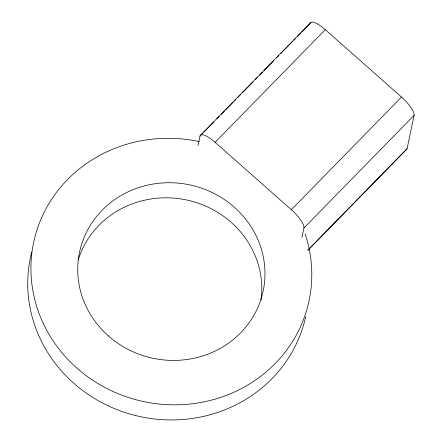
<?xml version="1.0" encoding="UTF-8"?>
<svg xmlns="http://www.w3.org/2000/svg" width="442" height="442" viewBox="0 0 442 442"><rect width="100%" height="100%" fill="white"/><g stroke="black" fill="none" stroke-linecap="round" stroke-linejoin="round"><path stroke-width="0.66" d="M198.027 145.418L199.983 136.114L202.872 133.164M301.969 237.293L303.93 227.989L414.104 115.351A18.768 5.293 44.4 0 0 401.518 97.063L325.29 29.691A18.768 5.293 44.4 0 0 310.162 23.481L301.98 31.841M307.676 250.548L406.303 149.716A18.768 5.293 44.4 0 0 407.104 148.567L414.104 115.351M200.79 134.97L310.964 22.332M203.834 132.18L213.939 121.854M216.823 118.904L219.232 116.439M221.155 114.472L224.519 111.03M225.486 110.047L233.183 102.179M234.144 101.196L235.586 99.721M237.995 97.257L240.879 94.306M242.321 92.831L252.907 82.013M255.316 79.549L257.238 77.582M259.642 75.123L262.531 72.173M263.973 70.698L273.598 60.858M276.482 57.908L278.885 55.449M280.814 53.482L292.361 41.675M293.803 40.2L295.245 38.725M297.648 36.266L301.019 32.824M199.983 136.114A18.768 5.293 44.4 0 1 215.116 142.324L325.29 29.691M303.93 227.989A18.768 5.293 44.4 0 0 291.344 209.701L401.518 97.063M307.997 249.896L407.104 148.567M215.116 142.324L291.344 209.701M78.267 259.902A93.842 88.621 11.9 0 1 187.336 200.143A93.842 88.621 11.9 0 1 261.012 300.168M305.704 316.638A140.76 132.931 11.9 0 1 137.313 415.972A140.76 132.931 11.9 0 1 31.736 252.089M305.107 233.895A140.76 132.931 11.9 0 1 190.944 403.933A140.76 132.931 11.9 0 1 30.979 264.526A140.76 132.931 11.9 0 1 199.182 141.584M108.395 335.931A93.842 88.621 11.9 0 0 262.846 292.427A93.842 88.621 11.9 0 0 142.816 186.342A93.842 88.621 11.9 0 0 108.395 335.931"/></g></svg>
